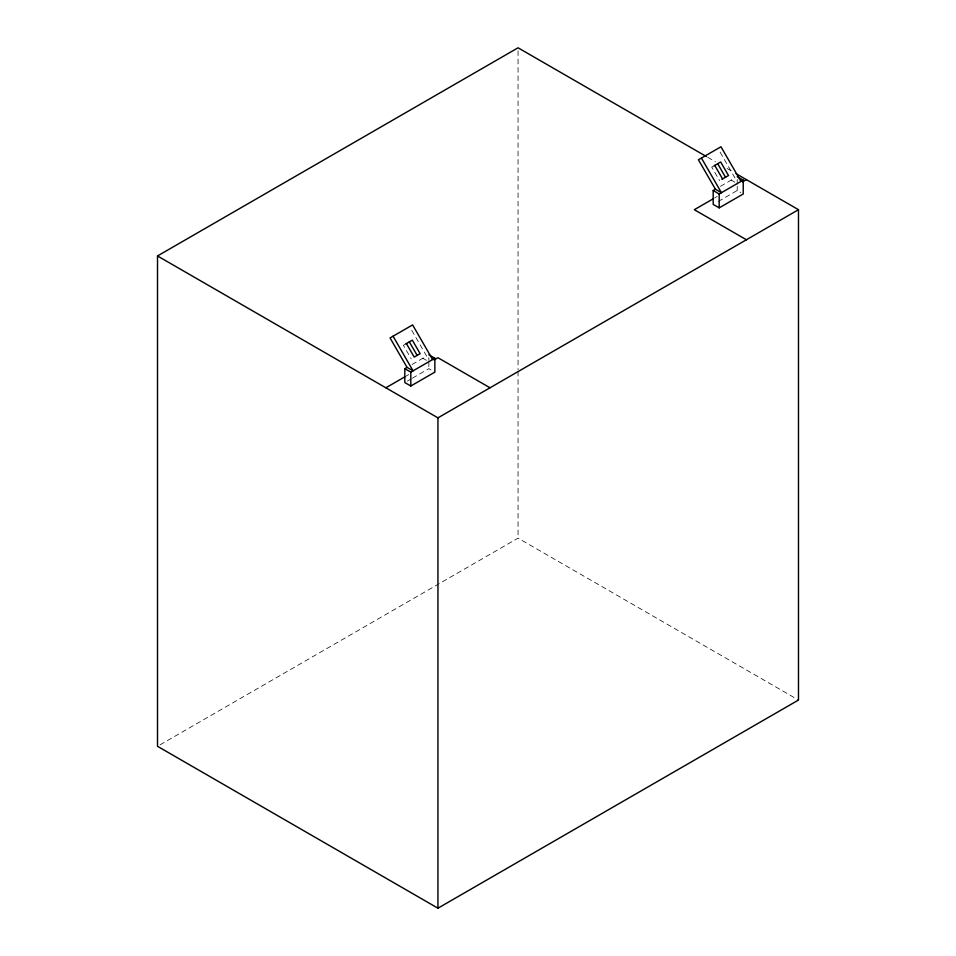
<?xml version="1.0" encoding="UTF-8"?>
<svg xmlns="http://www.w3.org/2000/svg" width="956" height="956" viewBox="0 0 956 956"><rect width="100%" height="100%" fill="white"/><g stroke="black" fill="none" stroke-linecap="round" stroke-linejoin="round"><path stroke-width="0.72" stroke-dasharray="4.78 3.58" d="M713.762 165.986L711.754 167.133L719.569 180.684M405.392 344.136L403.384 345.283L411.211 358.835M412.024 364.511L426.603 356.086L411.092 329.211M720.394 186.36L734.973 177.936L719.462 151.06M406.18 376.055L408.726 374.597M714.646 197.964L717.191 196.506M407.34 381.085L411.14 378.899M412.406 378.17L428.85 368.669L434.861 372.135M718.243 201.477L737.219 190.519L740.828 192.598M160.094 744.808L518.056 538.144L798.487 700.043M707.703 157.286L715.447 161.755M727.05 168.459L732.212 171.447M731.209 180.11L734.817 182.19M422.839 358.261L426.448 360.34M737.219 179.417L737.219 184.974M737.219 186.36L737.219 190.519M518.056 50.776L518.056 369.721M518.056 371.215L518.056 538.144M428.85 357.568L428.85 360.34M428.85 361.726L428.85 368.669"/><path stroke-width="1.43" d="M736.084 173.681L798.487 209.699L798.487 700.043L437.944 908.2L157.513 746.301L157.513 255.957L518.056 47.8L706.412 156.545M714.12 165.77L720.693 161.982L728.508 175.522L721.947 179.31M405.762 343.921L412.323 340.133L420.138 353.672L414.211 357.102L406.396 343.551M428.85 354.796L434.861 358.261L434.861 372.135L410.817 386.021L404.818 382.543L404.818 368.669L407.053 367.379L413.064 370.844L393.059 336.201M737.219 176.645L743.23 180.11L743.23 193.984L719.187 207.87L713.176 204.393L713.176 190.519L715.423 189.228L721.433 192.694L701.429 158.051M404.818 368.669L410.817 372.135L434.861 358.261M713.176 190.519L719.187 193.984L743.23 180.11M385.865 387.789L404.914 376.795M434.132 359.922L437.944 357.723L490.022 387.789M713.379 198.705L694.331 209.699L746.409 239.765M742.597 181.831L746.409 179.632M157.513 255.957L437.944 417.856L798.487 209.699M740.984 181.401L720.979 146.77L698.43 159.783L715.423 189.228M717.681 163.715L725.508 177.266M714.753 165.4L722.581 178.951M432.614 359.552L412.61 324.909L390.06 337.934L407.053 367.379M409.311 341.866L417.139 355.405M719.187 193.984L719.187 207.87M437.944 417.856L437.944 908.2M410.817 372.135L410.817 386.021"/></g></svg>
